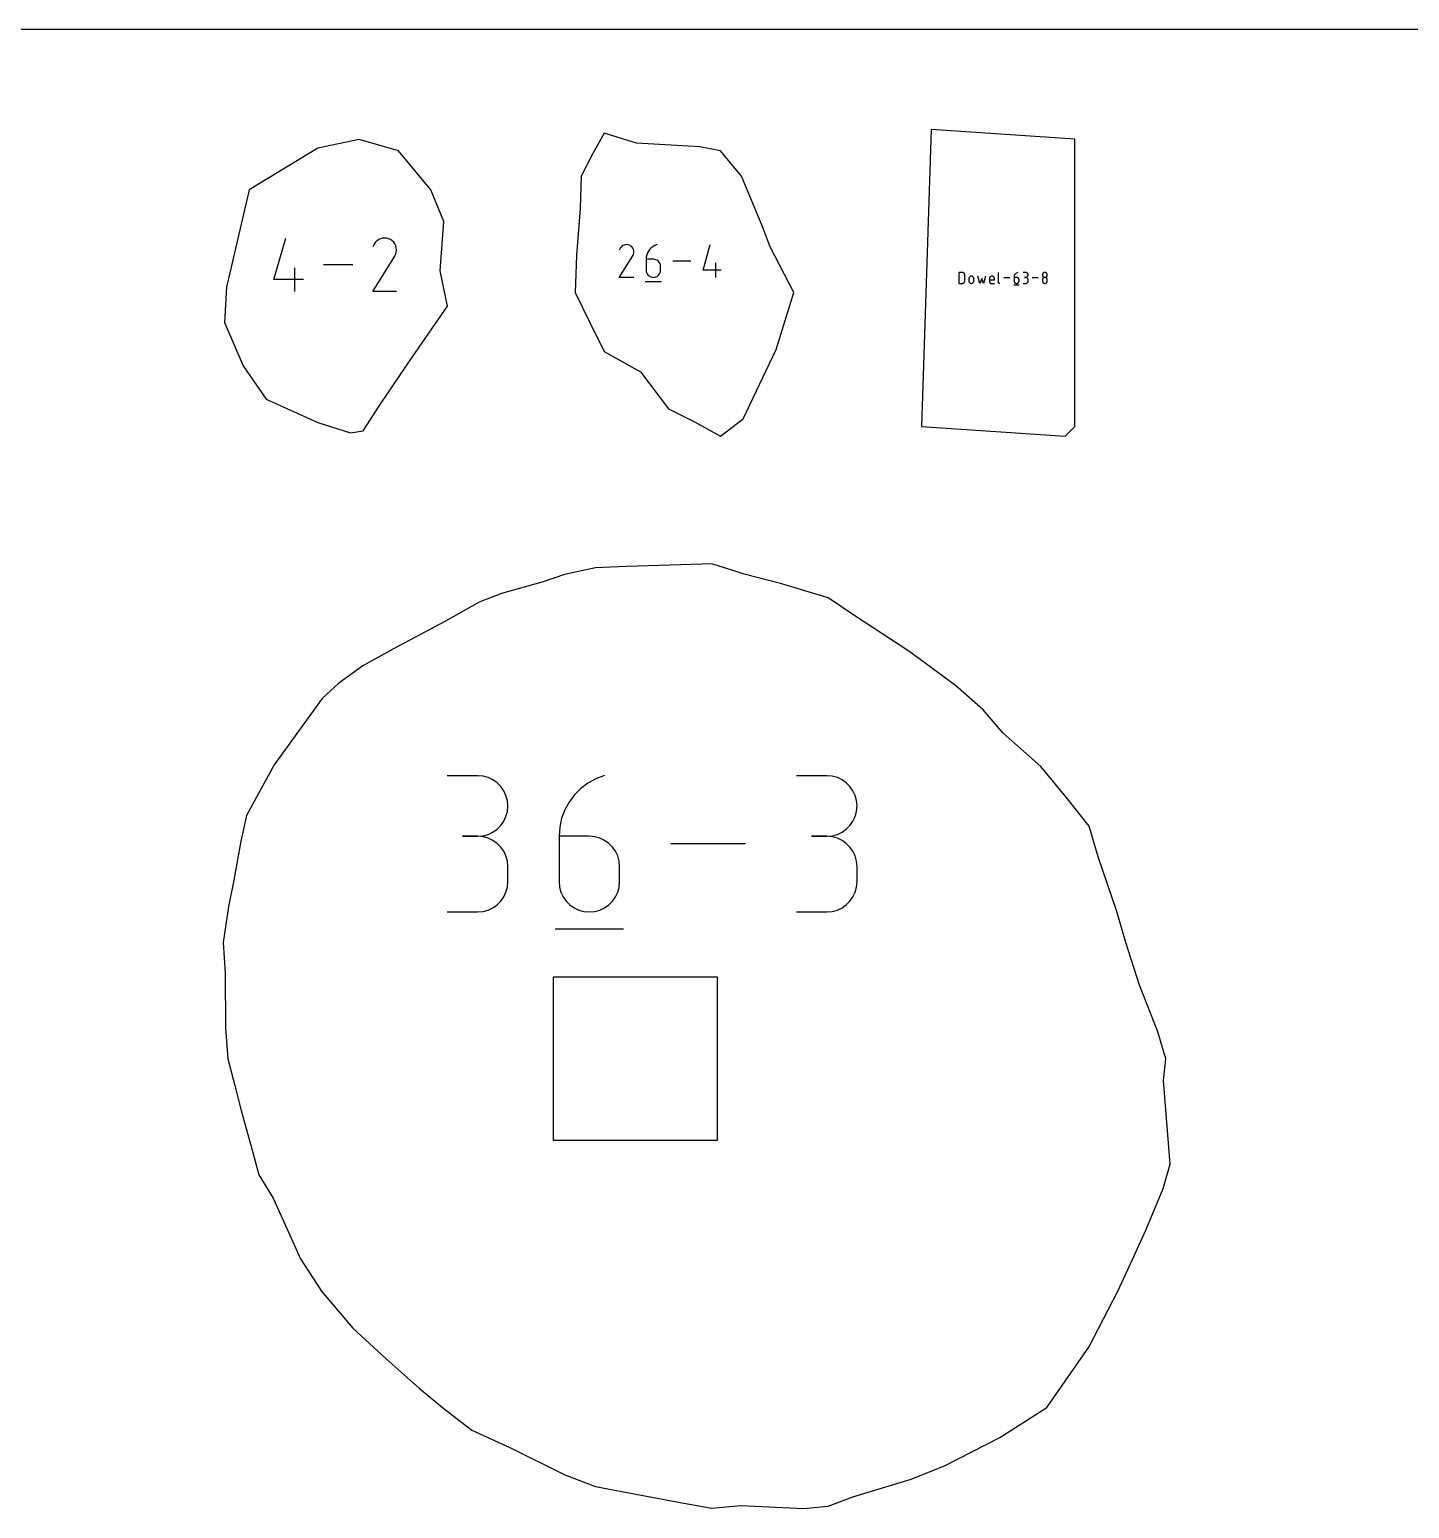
# Model space of a CAD drawing. Extents: x 0 to 12.2, y 0 to 12.
# Drawn here: x 3.492 to 4.841, y 10.553 to 12 of the extents above; entities that cross this region are included whole.
import ezdxf

# ---------------------------------------------------------------- set-up
doc = ezdxf.new("R2010")
doc.units = 0

msp = doc.modelspace()

# ---------------------------------------------------------------- linework, layer by layer
at = {"layer": 'annotation', "color": 1}
for p, q in [((3.730671, 11.75548), (3.742248, 11.796083)), ((3.830133, 11.791991), (3.828925, 11.790277)), ((3.831583, 11.793421), (3.830133, 11.791991)), ((3.83323, 11.794556), (3.831583, 11.793421)), ((3.83503, 11.795386), (3.83323, 11.794556)), ((3.836939, 11.795898), (3.83503, 11.795386)), ((3.838913, 11.796082), (3.836939, 11.795898)), ((3.840908, 11.795925), (3.838913, 11.796082)), ((3.84288, 11.795416), (3.840908, 11.795925)), ((3.844785, 11.794544), (3.84288, 11.795416)), ((3.846489, 11.793334), (3.844785, 11.794544)), ((3.844785, 11.794544), (3.844785, 11.794544)), ((3.847913, 11.791882), (3.846489, 11.793334)), ((3.849046, 11.790233), (3.847913, 11.791882)), ((3.82737, 11.743872), (3.848796, 11.778366)), ((3.828925, 11.790277), (3.827402, 11.787357)), ((3.848796, 11.778366), (3.848822, 11.778398)), ((3.848796, 11.778366), (3.848796, 11.778366)), ((3.848822, 11.778398), (3.848846, 11.77843)), ((3.848846, 11.77843), (3.84887, 11.778462)), ((3.84887, 11.778462), (3.848893, 11.778495)), ((3.848893, 11.778495), (3.848915, 11.77853)), ((3.848915, 11.77853), (3.848937, 11.778565)), ((3.848937, 11.778565), (3.848959, 11.778603)), ((3.848959, 11.778603), (3.84898, 11.778642)), ((3.84898, 11.778642), (3.849002, 11.778683)), ((3.849002, 11.778683), (3.849887, 11.780583)), ((3.849002, 11.778683), (3.849002, 11.778683)), ((3.849874, 11.788431), (3.849046, 11.790233)), ((3.850384, 11.78652), (3.849874, 11.788431)), ((3.849887, 11.780583), (3.850404, 11.782552)), ((3.850565, 11.784546), (3.850384, 11.78652)), ((3.850404, 11.782552), (3.850565, 11.784546)), ((4.068535, 11.757579), (4.081667, 11.778719)), ((4.069488, 11.78602), (4.068555, 11.78423)), ((4.070229, 11.78707), (4.069488, 11.78602)), ((4.071117, 11.787946), (4.070229, 11.78707)), ((4.072127, 11.788642), (4.071117, 11.787946)), ((4.07323, 11.789151), (4.072127, 11.788642)), ((4.0744, 11.789465), (4.07323, 11.789151)), ((4.07561, 11.789577), (4.0744, 11.789465)), ((4.076833, 11.789481), (4.07561, 11.789577)), ((4.078041, 11.789169), (4.076833, 11.789481)), ((4.079209, 11.788634), (4.078041, 11.789169)), ((4.080253, 11.787893), (4.079209, 11.788634)), ((4.079209, 11.788634), (4.079209, 11.788634)), ((4.081126, 11.787003), (4.080253, 11.787893)), ((4.08182, 11.785993), (4.081126, 11.787003)), ((4.081667, 11.778719), (4.081683, 11.778739)), ((4.081667, 11.778719), (4.081667, 11.778719)), ((4.081683, 11.778739), (4.081698, 11.778758)), ((4.081698, 11.778758), (4.081712, 11.778778)), ((4.081712, 11.778778), (4.081726, 11.778799)), ((4.081726, 11.778799), (4.08174, 11.77882)), ((4.08174, 11.77882), (4.081753, 11.778842)), ((4.081753, 11.778842), (4.081767, 11.778865)), ((4.081767, 11.778865), (4.08178, 11.778889)), ((4.08178, 11.778889), (4.081793, 11.778914)), ((4.081793, 11.778914), (4.082336, 11.780078)), ((4.081793, 11.778914), (4.081793, 11.778914)), ((4.082327, 11.784888), (4.08182, 11.785993)), ((4.082641, 11.783717), (4.082327, 11.784888)), ((4.082336, 11.780078), (4.082652, 11.781285)), ((4.082751, 11.782507), (4.082641, 11.783717)), ((4.082652, 11.781285), (4.082751, 11.782507)), ((4.094906, 11.777491), (4.094749, 11.775328)), ((4.095365, 11.779569), (4.094906, 11.777491)), ((4.096107, 11.781537), (4.095365, 11.779569)), ((4.097113, 11.783368), (4.096107, 11.781537)), ((4.098362, 11.785037), (4.097113, 11.783368)), ((4.099837, 11.786519), (4.098362, 11.785037)), ((4.101519, 11.787786), (4.099837, 11.786519)), ((4.103387, 11.788815), (4.101519, 11.787786)), ((4.105422, 11.789578), (4.103387, 11.788815)), ((4.105422, 11.789578), (4.105422, 11.789578)), ((4.150455, 11.764693), (4.157551, 11.789578)), ((3.750971, 11.743873), (3.750971, 11.767061)), ((3.807792, 11.769978), (3.779244, 11.769978)), ((4.094749, 11.775328), (4.094749, 11.764693)), ((4.101854, 11.775328), (4.094749, 11.775328)), ((4.094749, 11.764693), (4.094749, 11.764693)), ((4.094749, 11.764693), (4.094863, 11.763415)), ((4.094863, 11.763415), (4.095194, 11.762211)), ((4.103132, 11.775214), (4.101854, 11.775328)), ((4.104335, 11.774885), (4.103132, 11.775214)), ((4.105442, 11.774361), (4.104335, 11.774885)), ((4.106433, 11.773662), (4.105442, 11.774361)), ((4.10729, 11.772808), (4.106433, 11.773662)), ((4.10799, 11.771818), (4.10729, 11.772808)), ((4.108516, 11.770712), (4.10799, 11.771818)), ((4.108846, 11.76951), (4.108516, 11.770712)), ((4.108516, 11.762211), (4.108846, 11.763415)), ((4.10896, 11.768233), (4.108846, 11.76951)), ((4.108846, 11.763415), (4.10896, 11.764693)), ((4.10896, 11.764693), (4.10896, 11.768233)), ((4.10896, 11.768233), (4.10896, 11.768233)), ((4.138459, 11.773578), (4.120962, 11.773578)), ((4.168223, 11.764693), (4.150455, 11.764693)), ((4.162897, 11.757579), (4.162897, 11.771791)), ((3.759661, 11.75548), (3.730671, 11.75548)), ((4.082747, 11.757579), (4.068535, 11.757579)), ((4.093859, 11.753579), (4.109858, 11.753579)), ((4.095194, 11.762211), (4.09572, 11.761103)), ((4.09572, 11.761103), (4.096422, 11.76011)), ((4.096422, 11.76011), (4.097279, 11.759253)), ((4.097279, 11.759253), (4.098271, 11.758551)), ((4.098271, 11.758551), (4.099378, 11.758024)), ((4.099378, 11.758024), (4.100579, 11.757694)), ((4.100579, 11.757694), (4.101854, 11.757579)), ((4.101854, 11.757579), (4.103132, 11.757694)), ((4.101854, 11.757579), (4.101854, 11.757579)), ((4.103132, 11.757694), (4.104335, 11.758024)), ((4.104335, 11.758024), (4.105442, 11.758551)), ((4.105442, 11.758551), (4.106433, 11.759253)), ((4.106433, 11.759253), (4.10729, 11.76011)), ((4.10729, 11.76011), (4.10799, 11.761103)), ((4.10799, 11.761103), (4.108516, 11.762211)), ((4.404111, 11.762392), (4.400509, 11.762392)), ((4.400509, 11.762392), (4.400509, 11.751591)), ((4.400509, 11.751598), (4.404111, 11.751598)), ((4.400509, 11.751591), (4.400509, 11.751598)), ((4.404541, 11.762353), (4.404111, 11.762392)), ((4.404111, 11.751598), (4.404541, 11.751637)), ((4.404111, 11.751598), (4.404111, 11.751598)), ((4.404945, 11.762242), (4.404541, 11.762353)), ((4.404541, 11.751637), (4.404945, 11.751748)), ((4.405318, 11.762064), (4.404945, 11.762242)), ((4.404945, 11.751748), (4.405318, 11.751926)), ((4.405653, 11.761827), (4.405318, 11.762064)), ((4.405318, 11.751926), (4.405653, 11.752163)), ((4.405942, 11.761537), (4.405653, 11.761827)), ((4.405653, 11.752163), (4.405942, 11.752452)), ((4.406178, 11.761202), (4.405942, 11.761537)), ((4.405942, 11.752452), (4.406178, 11.752787)), ((4.406356, 11.760828), (4.406178, 11.761202)), ((4.406178, 11.752787), (4.406356, 11.753161)), ((4.406467, 11.760422), (4.406356, 11.760828)), ((4.406356, 11.753161), (4.406467, 11.753568)), ((4.406506, 11.75999), (4.406467, 11.760422)), ((4.406467, 11.753568), (4.406506, 11.753999)), ((4.406506, 11.753999), (4.406506, 11.75999)), ((4.406506, 11.75999), (4.406506, 11.75999)), ((4.410595, 11.756819), (4.410556, 11.756388)), ((4.410556, 11.756388), (4.410556, 11.753993)), ((4.410556, 11.753993), (4.410556, 11.753993)), ((4.410556, 11.753993), (4.410595, 11.753561)), ((4.410707, 11.757225), (4.410595, 11.756819)), ((4.410595, 11.753561), (4.410707, 11.753155)), ((4.410884, 11.757598), (4.410707, 11.757225)), ((4.410707, 11.753155), (4.410884, 11.752781)), ((4.411121, 11.757932), (4.410884, 11.757598)), ((4.410884, 11.752781), (4.411121, 11.752446)), ((4.411411, 11.758221), (4.411121, 11.757932)), ((4.411121, 11.752446), (4.411411, 11.752156)), ((4.411746, 11.758457), (4.411411, 11.758221)), ((4.411411, 11.752156), (4.411746, 11.751919)), ((4.41212, 11.758634), (4.411746, 11.758457)), ((4.411746, 11.751919), (4.41212, 11.751741)), ((4.412527, 11.758745), (4.41212, 11.758634)), ((4.41212, 11.751741), (4.412527, 11.75163)), ((4.412958, 11.758783), (4.412527, 11.758745)), ((4.412527, 11.75163), (4.412958, 11.751591)), ((4.413389, 11.758745), (4.412958, 11.758783)), ((4.412958, 11.758783), (4.412958, 11.758783)), ((4.412958, 11.751591), (4.41339, 11.75163)), ((4.412958, 11.751591), (4.412958, 11.751591)), ((4.413796, 11.758634), (4.413389, 11.758745)), ((4.41339, 11.75163), (4.413796, 11.751741)), ((4.41417, 11.758457), (4.413796, 11.758634)), ((4.413796, 11.751741), (4.41417, 11.751919)), ((4.414505, 11.758221), (4.41417, 11.758457)), ((4.41417, 11.751919), (4.414505, 11.752156)), ((4.414794, 11.757932), (4.414505, 11.758221)), ((4.414505, 11.752156), (4.414794, 11.752446)), ((4.415031, 11.757598), (4.414794, 11.757932)), ((4.414794, 11.752446), (4.415031, 11.752781)), ((4.415209, 11.757225), (4.415031, 11.757598)), ((4.415031, 11.752781), (4.415209, 11.753155)), ((4.415321, 11.756819), (4.415209, 11.757225)), ((4.415209, 11.753155), (4.415321, 11.753561)), ((4.415359, 11.756388), (4.415321, 11.756819)), ((4.415321, 11.753561), (4.415359, 11.753993)), ((4.415359, 11.753993), (4.415359, 11.756388)), ((4.415359, 11.756388), (4.415359, 11.756388)), ((4.421215, 11.751591), (4.41941, 11.758783)), ((4.423013, 11.756388), (4.421215, 11.751591)), ((4.42481, 11.751591), (4.423013, 11.756388)), ((4.426615, 11.758783), (4.42481, 11.751591)), ((4.430704, 11.756828), (4.430666, 11.756397)), ((4.430666, 11.756397), (4.430666, 11.753399)), ((4.430666, 11.755194), (4.435463, 11.755194)), ((4.430666, 11.753399), (4.430666, 11.753399)), ((4.430666, 11.753399), (4.430695, 11.753073)), ((4.430695, 11.753073), (4.430778, 11.752767)), ((4.430816, 11.757233), (4.430704, 11.756828)), ((4.430778, 11.752767), (4.430912, 11.752485)), ((4.430994, 11.757607), (4.430816, 11.757233)), ((4.430912, 11.752485), (4.431089, 11.752233)), ((4.43123, 11.757942), (4.430994, 11.757607)), ((4.431089, 11.752233), (4.431306, 11.752015)), ((4.43152, 11.758231), (4.43123, 11.757942)), ((4.431306, 11.752015), (4.431558, 11.751837)), ((4.431855, 11.758468), (4.43152, 11.758231)), ((4.431558, 11.751837), (4.431838, 11.751704)), ((4.431838, 11.751704), (4.432143, 11.75162)), ((4.432228, 11.758645), (4.431855, 11.758468)), ((4.432143, 11.75162), (4.432467, 11.751591)), ((4.432634, 11.758757), (4.432228, 11.758645)), ((4.432467, 11.751591), (4.435462, 11.751591)), ((4.433064, 11.758796), (4.432634, 11.758757)), ((4.433495, 11.758757), (4.433064, 11.758796)), ((4.433064, 11.758796), (4.433064, 11.758796)), ((4.433901, 11.758645), (4.433495, 11.758757)), ((4.434275, 11.758468), (4.433901, 11.758645)), ((4.43461, 11.758231), (4.434275, 11.758468)), ((4.434899, 11.757942), (4.43461, 11.758231)), ((4.435135, 11.757607), (4.434899, 11.757942)), ((4.435313, 11.757233), (4.435135, 11.757607)), ((4.435424, 11.756828), (4.435313, 11.757233)), ((4.435463, 11.756397), (4.435424, 11.756828)), ((4.435463, 11.755194), (4.435463, 11.756397)), ((4.435463, 11.756397), (4.435463, 11.756397)), ((4.439513, 11.752797), (4.439513, 11.762401)), ((4.439532, 11.752579), (4.439513, 11.752797)), ((4.439588, 11.752375), (4.439532, 11.752579)), ((4.439677, 11.752186), (4.439588, 11.752375)), ((4.439796, 11.752018), (4.439677, 11.752186)), ((4.439941, 11.751872), (4.439796, 11.752018)), ((4.44011, 11.751754), (4.439941, 11.751872)), ((4.440298, 11.751665), (4.44011, 11.751754)), ((4.440503, 11.751609), (4.440298, 11.751665)), ((4.44072, 11.751589), (4.440503, 11.751609)), ((4.44072, 11.751589), (4.44072, 11.751589)), ((4.450678, 11.756992), (4.444772, 11.756992)), ((4.454427, 11.750241), (4.459827, 11.750241)), ((4.45478, 11.758312), (4.454727, 11.757582)), ((4.454727, 11.757582), (4.454727, 11.753992)), ((4.457126, 11.757582), (4.454727, 11.757582)), ((4.454727, 11.753992), (4.454727, 11.753992)), ((4.454727, 11.753992), (4.454766, 11.753561)), ((4.454766, 11.753561), (4.454878, 11.753155)), ((4.454935, 11.759014), (4.45478, 11.758312)), ((4.454878, 11.753155), (4.455055, 11.752781)), ((4.455186, 11.759678), (4.454935, 11.759014)), ((4.455055, 11.752781), (4.455292, 11.752445)), ((4.455525, 11.760296), (4.455186, 11.759678)), ((4.455292, 11.752445), (4.455582, 11.752156)), ((4.455947, 11.760859), (4.455525, 11.760296)), ((4.455582, 11.752156), (4.455916, 11.751919)), ((4.455916, 11.751919), (4.45629, 11.751741)), ((4.456445, 11.761359), (4.455947, 11.760859)), ((4.45629, 11.751741), (4.456695, 11.75163)), ((4.457013, 11.761787), (4.456445, 11.761359)), ((4.456695, 11.75163), (4.457126, 11.751591)), ((4.457643, 11.762135), (4.457013, 11.761787)), ((4.457557, 11.757544), (4.457126, 11.757582)), ((4.457126, 11.751591), (4.457557, 11.75163)), ((4.457126, 11.751591), (4.457126, 11.751591)), ((4.457963, 11.757433), (4.457557, 11.757544)), ((4.457557, 11.75163), (4.457963, 11.751741)), ((4.45833, 11.762392), (4.457643, 11.762135)), ((4.458337, 11.757256), (4.457963, 11.757433)), ((4.457963, 11.751741), (4.458337, 11.751919)), ((4.45833, 11.762392), (4.45833, 11.762392)), ((4.458672, 11.75702), (4.458337, 11.757256)), ((4.458337, 11.751919), (4.458672, 11.752156)), ((4.458961, 11.756731), (4.458672, 11.75702)), ((4.458672, 11.752156), (4.458961, 11.752445)), ((4.459197, 11.756397), (4.458961, 11.756731)), ((4.458961, 11.752445), (4.459197, 11.752781)), ((4.459374, 11.756024), (4.459197, 11.756397)), ((4.459197, 11.752781), (4.459374, 11.753155)), ((4.459486, 11.755618), (4.459374, 11.756024)), ((4.459374, 11.753155), (4.459486, 11.753561)), ((4.459524, 11.755187), (4.459486, 11.755618)), ((4.459486, 11.753561), (4.459524, 11.753992)), ((4.459524, 11.753992), (4.459524, 11.755187)), ((4.459524, 11.755187), (4.459524, 11.755187)), ((4.465973, 11.76238), (4.463575, 11.76238)), ((4.463575, 11.751591), (4.465973, 11.751591)), ((4.465973, 11.757583), (4.464772, 11.757583)), ((4.464772, 11.757583), (4.465973, 11.757583)), ((4.466405, 11.762341), (4.465973, 11.76238)), ((4.465973, 11.757583), (4.466405, 11.757621)), ((4.466405, 11.757544), (4.465973, 11.757583)), ((4.465973, 11.757583), (4.465973, 11.757583)), ((4.465973, 11.751591), (4.466405, 11.75163)), ((4.465973, 11.751591), (4.465973, 11.751591)), ((4.466811, 11.762229), (4.466405, 11.762341)), ((4.466405, 11.757621), (4.466811, 11.757733)), ((4.466811, 11.757432), (4.466405, 11.757544)), ((4.466405, 11.75163), (4.466811, 11.751742)), ((4.467184, 11.762052), (4.466811, 11.762229)), ((4.466811, 11.757733), (4.467184, 11.757911)), ((4.467184, 11.757255), (4.466811, 11.757432)), ((4.466811, 11.751742), (4.467184, 11.751919)), ((4.467519, 11.761815), (4.467184, 11.762052)), ((4.467184, 11.757911), (4.467519, 11.758148)), ((4.467519, 11.757018), (4.467184, 11.757255)), ((4.467184, 11.751919), (4.467519, 11.752156)), ((4.467808, 11.761526), (4.467519, 11.761815)), ((4.467519, 11.758148), (4.467808, 11.758437)), ((4.467808, 11.756729), (4.467519, 11.757018)), ((4.467519, 11.752156), (4.467808, 11.752445)), ((4.468045, 11.761192), (4.467808, 11.761526)), ((4.467808, 11.758437), (4.468045, 11.758773)), ((4.468045, 11.756395), (4.467808, 11.756729)), ((4.467808, 11.752445), (4.468045, 11.752779)), ((4.468222, 11.760819), (4.468045, 11.761192)), ((4.468045, 11.758773), (4.468222, 11.759147)), ((4.468222, 11.756022), (4.468045, 11.756395)), ((4.468045, 11.752779), (4.468222, 11.753152)), ((4.468333, 11.760414), (4.468222, 11.760819)), ((4.468222, 11.759147), (4.468333, 11.759553)), ((4.468333, 11.755617), (4.468222, 11.756022)), ((4.468222, 11.753152), (4.468333, 11.753557)), ((4.468372, 11.759984), (4.468333, 11.760414)), ((4.468333, 11.759553), (4.468372, 11.759984)), ((4.468372, 11.755187), (4.468333, 11.755617)), ((4.468333, 11.753557), (4.468372, 11.753987)), ((4.468372, 11.759984), (4.468372, 11.759984)), ((4.468372, 11.753987), (4.468372, 11.755187)), ((4.468372, 11.755187), (4.468372, 11.755187)), ((4.478329, 11.756992), (4.472423, 11.756992)), ((4.482417, 11.760413), (4.482378, 11.759984)), ((4.482378, 11.759984), (4.482378, 11.759984)), ((4.482378, 11.759984), (4.482417, 11.759552)), ((4.482417, 11.755612), (4.482378, 11.755181)), ((4.482378, 11.755181), (4.482378, 11.753986)), ((4.482378, 11.753986), (4.482378, 11.753986)), ((4.482378, 11.753986), (4.482417, 11.753555)), ((4.482529, 11.760818), (4.482417, 11.760413)), ((4.482417, 11.759552), (4.482529, 11.759146)), ((4.482529, 11.756018), (4.482417, 11.755612)), ((4.482417, 11.753555), (4.482529, 11.753149)), ((4.482706, 11.761191), (4.482529, 11.760818)), ((4.482529, 11.759146), (4.482706, 11.758772)), ((4.482706, 11.756392), (4.482529, 11.756018)), ((4.482529, 11.753149), (4.482706, 11.752776)), ((4.482943, 11.761525), (4.482706, 11.761191)), ((4.482706, 11.758772), (4.482943, 11.758437)), ((4.482943, 11.756727), (4.482706, 11.756392)), ((4.482706, 11.752776), (4.482943, 11.752442)), ((4.483232, 11.761814), (4.482943, 11.761525)), ((4.482943, 11.758437), (4.483233, 11.758147)), ((4.483232, 11.757017), (4.482943, 11.756727)), ((4.482943, 11.752442), (4.483233, 11.752153)), ((4.483567, 11.762051), (4.483232, 11.761814)), ((4.483567, 11.757254), (4.483232, 11.757017)), ((4.483233, 11.758147), (4.483567, 11.75791)), ((4.483233, 11.752153), (4.483567, 11.751917)), ((4.483941, 11.762229), (4.483567, 11.762051)), ((4.483567, 11.75791), (4.483941, 11.757732)), ((4.483941, 11.757432), (4.483567, 11.757254)), ((4.483567, 11.751917), (4.483941, 11.75174)), ((4.484346, 11.76234), (4.483941, 11.762229)), ((4.483941, 11.757732), (4.484346, 11.757621)), ((4.484346, 11.757543), (4.483941, 11.757432)), ((4.483941, 11.75174), (4.484346, 11.751629)), ((4.484777, 11.762379), (4.484346, 11.76234)), ((4.484346, 11.757621), (4.484777, 11.757582)), ((4.484777, 11.757582), (4.484346, 11.757543)), ((4.484346, 11.751629), (4.484777, 11.751591)), ((4.485208, 11.76234), (4.484777, 11.762379)), ((4.484777, 11.762379), (4.484777, 11.762379)), ((4.484777, 11.757582), (4.485207, 11.757621)), ((4.485208, 11.757543), (4.484777, 11.757582)), ((4.484777, 11.757582), (4.484777, 11.757582)), ((4.484777, 11.757582), (4.484777, 11.757582)), ((4.484777, 11.751591), (4.485207, 11.751629)), ((4.484777, 11.751591), (4.484777, 11.751591)), ((4.485207, 11.757621), (4.485613, 11.757732)), ((4.485207, 11.751629), (4.485613, 11.75174)), ((4.485613, 11.762229), (4.485208, 11.76234)), ((4.485613, 11.757432), (4.485208, 11.757543)), ((4.485987, 11.762051), (4.485613, 11.762229)), ((4.485613, 11.757732), (4.485986, 11.75791)), ((4.485987, 11.757254), (4.485613, 11.757432)), ((4.485613, 11.75174), (4.485986, 11.751917)), ((4.485986, 11.75791), (4.486321, 11.758147)), ((4.485986, 11.751917), (4.486321, 11.752153)), ((4.486322, 11.761814), (4.485987, 11.762051)), ((4.486322, 11.757017), (4.485987, 11.757254)), ((4.486321, 11.758147), (4.486611, 11.758437)), ((4.486321, 11.752153), (4.486611, 11.752442)), ((4.486611, 11.761525), (4.486322, 11.761814)), ((4.486611, 11.756728), (4.486322, 11.757017)), ((4.486848, 11.761191), (4.486611, 11.761525)), ((4.486611, 11.758437), (4.486847, 11.758772)), ((4.486848, 11.756392), (4.486611, 11.756728)), ((4.486611, 11.752442), (4.486847, 11.752776)), ((4.486847, 11.758772), (4.487025, 11.759146)), ((4.486847, 11.752776), (4.487025, 11.753149)), ((4.487025, 11.760818), (4.486848, 11.761191)), ((4.487025, 11.756018), (4.486848, 11.756392)), ((4.487137, 11.760413), (4.487025, 11.760818)), ((4.487025, 11.759146), (4.487137, 11.759552)), ((4.487137, 11.755612), (4.487025, 11.756018)), ((4.487025, 11.753149), (4.487137, 11.753555)), ((4.487175, 11.759984), (4.487137, 11.760413)), ((4.487137, 11.759552), (4.487175, 11.759984)), ((4.487175, 11.755181), (4.487137, 11.755612)), ((4.487137, 11.753555), (4.487175, 11.753986)), ((4.487175, 11.759984), (4.487175, 11.759984)), ((4.487175, 11.753986), (4.487175, 11.755181)), ((4.487175, 11.755181), (4.487175, 11.755181)), ((3.850557, 11.743872), (3.82737, 11.743872)), ((3.929886, 11.270033), (3.900254, 11.270033)), ((3.935215, 11.269554), (3.929886, 11.270033)), ((3.94023, 11.268176), (3.935215, 11.269554)), ((3.944847, 11.265982), (3.94023, 11.268176)), ((3.948982, 11.263057), (3.944847, 11.265982)), ((3.952553, 11.259487), (3.948982, 11.263057)), ((3.955475, 11.255356), (3.952553, 11.259487)), ((4.030779, 11.25743), (4.024628, 11.251253)), ((4.037789, 11.262716), (4.030779, 11.25743)), ((4.045579, 11.267005), (4.037789, 11.262716)), ((4.054068, 11.270188), (4.045579, 11.267005)), ((4.054068, 11.270188), (4.054068, 11.270188)), ((4.271494, 11.270033), (4.241862, 11.270033)), ((4.276823, 11.269554), (4.271494, 11.270033)), ((4.281838, 11.268176), (4.276823, 11.269554)), ((4.286454, 11.265982), (4.281838, 11.268176)), ((4.29059, 11.263057), (4.286454, 11.265982)), ((4.29416, 11.259487), (4.29059, 11.263057)), ((4.297082, 11.255356), (4.29416, 11.259487)), ((3.957665, 11.250748), (3.955475, 11.255356)), ((3.959041, 11.245749), (3.957665, 11.250748)), ((3.959518, 11.240443), (3.959041, 11.245749)), ((4.019416, 11.244292), (4.015223, 11.236655)), ((4.024628, 11.251253), (4.019416, 11.244292)), ((4.299273, 11.250748), (4.297082, 11.255356)), ((4.300648, 11.245749), (4.299273, 11.250748)), ((4.301125, 11.240443), (4.300648, 11.245749)), ((3.955475, 11.225471), (3.957665, 11.230094)), ((3.957665, 11.230094), (3.959041, 11.235112)), ((3.959041, 11.235112), (3.959518, 11.240443)), ((3.959518, 11.240443), (3.959518, 11.240443)), ((4.012129, 11.228451), (4.010213, 11.219785)), ((4.015223, 11.236655), (4.012129, 11.228451)), ((4.297082, 11.225471), (4.299273, 11.230094)), ((4.299273, 11.230094), (4.300648, 11.235112)), ((4.300648, 11.235112), (4.301125, 11.240443)), ((4.301125, 11.240443), (4.301125, 11.240443)), ((3.94023, 11.212627), (3.944847, 11.214823)), ((3.944847, 11.214823), (3.948982, 11.217752)), ((3.948982, 11.217752), (3.952553, 11.22133)), ((3.952553, 11.22133), (3.955475, 11.225471)), ((4.010213, 11.219785), (4.009557, 11.210765)), ((4.281838, 11.212627), (4.286454, 11.214823)), ((4.286454, 11.214823), (4.29059, 11.217752)), ((4.29059, 11.217752), (4.29416, 11.22133)), ((4.29416, 11.22133), (4.297082, 11.225471)), ((3.929886, 11.210769), (3.915049, 11.210769)), ((3.915049, 11.210769), (3.929886, 11.210769)), ((3.929886, 11.210769), (3.935215, 11.211248)), ((3.935215, 11.210291), (3.929886, 11.210769)), ((3.929886, 11.210769), (3.929886, 11.210769)), ((3.935215, 11.211248), (3.94023, 11.212627)), ((3.94023, 11.208913), (3.935215, 11.210291)), ((3.944847, 11.206719), (3.94023, 11.208913)), ((3.948982, 11.203794), (3.944847, 11.206719)), ((3.952553, 11.200224), (3.948982, 11.203794)), ((3.955475, 11.196092), (3.952553, 11.200224)), ((4.009557, 11.210765), (4.009557, 11.166414)), ((4.039189, 11.210765), (4.009557, 11.210765)), ((4.044518, 11.21029), (4.039189, 11.210765)), ((4.049533, 11.208918), (4.044518, 11.21029)), ((4.05415, 11.206733), (4.049533, 11.208918)), ((4.058285, 11.203817), (4.05415, 11.206733)), ((4.061855, 11.200254), (4.058285, 11.203817)), ((4.064778, 11.196125), (4.061855, 11.200254)), ((4.191835, 11.203468), (4.118873, 11.203468)), ((4.271494, 11.210769), (4.256657, 11.210769)), ((4.256657, 11.210769), (4.271494, 11.210769)), ((4.271494, 11.210769), (4.276823, 11.211248)), ((4.276823, 11.210291), (4.271494, 11.210769)), ((4.271494, 11.210769), (4.271494, 11.210769)), ((4.276823, 11.211248), (4.281838, 11.212627)), ((4.281838, 11.208913), (4.276823, 11.210291)), ((4.286454, 11.206719), (4.281838, 11.208913)), ((4.29059, 11.203794), (4.286454, 11.206719)), ((4.29416, 11.200224), (4.29059, 11.203794)), ((4.297082, 11.196092), (4.29416, 11.200224)), ((3.957665, 11.191485), (3.955475, 11.196092)), ((3.959041, 11.186485), (3.957665, 11.191485)), ((3.959518, 11.18118), (3.959041, 11.186485)), ((4.066968, 11.191514), (4.064778, 11.196125)), ((4.068344, 11.186503), (4.066968, 11.191514)), ((4.068821, 11.181175), (4.068344, 11.186503)), ((4.299273, 11.191485), (4.297082, 11.196092)), ((4.300648, 11.186485), (4.299273, 11.191485)), ((4.301125, 11.18118), (4.300648, 11.186485)), ((3.959518, 11.166343), (3.959518, 11.18118)), ((3.959518, 11.18118), (3.959518, 11.18118)), ((4.068821, 11.166414), (4.068821, 11.181175)), ((4.068821, 11.181175), (4.068821, 11.181175)), ((4.301125, 11.166343), (4.301125, 11.18118)), ((4.301125, 11.18118), (4.301125, 11.18118)), ((3.955475, 11.151426), (3.957665, 11.156034)), ((3.957665, 11.156034), (3.959041, 11.161035)), ((3.959041, 11.161035), (3.959518, 11.166343)), ((4.009557, 11.166414), (4.009557, 11.166414)), ((4.009557, 11.166414), (4.010036, 11.161084)), ((4.010036, 11.161084), (4.011415, 11.156066)), ((4.011415, 11.156066), (4.01361, 11.151445)), ((4.064778, 11.151445), (4.066968, 11.156066)), ((4.066968, 11.156066), (4.068344, 11.161084)), ((4.068344, 11.161084), (4.068821, 11.166414)), ((4.297082, 11.151426), (4.299273, 11.156034)), ((4.299273, 11.156034), (4.300648, 11.161035)), ((4.300648, 11.161035), (4.301125, 11.166343)), ((3.94023, 11.138609), (3.944847, 11.140802)), ((3.944847, 11.140802), (3.948982, 11.143726)), ((3.948982, 11.143726), (3.952553, 11.147295)), ((3.952553, 11.147295), (3.955475, 11.151426)), ((4.01361, 11.151445), (4.016536, 11.147304)), ((4.016536, 11.147304), (4.02011, 11.143728)), ((4.02011, 11.143728), (4.024247, 11.140801)), ((4.024247, 11.140801), (4.028862, 11.138606)), ((4.049533, 11.138606), (4.05415, 11.140801)), ((4.05415, 11.140801), (4.058285, 11.143728)), ((4.058285, 11.143728), (4.061855, 11.147304)), ((4.061855, 11.147304), (4.064778, 11.151445)), ((4.281838, 11.138609), (4.286454, 11.140802)), ((4.286454, 11.140802), (4.29059, 11.143726)), ((4.29059, 11.143726), (4.29416, 11.147295)), ((4.29416, 11.147295), (4.297082, 11.151426)), ((3.900254, 11.136753), (3.929886, 11.136753)), ((3.929886, 11.136753), (3.935215, 11.137231)), ((3.929886, 11.136753), (3.929886, 11.136753)), ((3.935215, 11.137231), (3.94023, 11.138609)), ((4.028862, 11.138606), (4.033871, 11.137227)), ((4.033871, 11.137227), (4.039189, 11.136749)), ((4.039189, 11.136749), (4.044518, 11.137227)), ((4.039189, 11.136749), (4.039189, 11.136749)), ((4.044518, 11.137227), (4.049533, 11.138606)), ((4.241862, 11.136753), (4.271494, 11.136753)), ((4.271494, 11.136753), (4.276823, 11.137231)), ((4.271494, 11.136753), (4.271494, 11.136753)), ((4.276823, 11.137231), (4.281838, 11.138609)), ((4.005846, 11.120069), (4.072565, 11.120069))]:
    msp.add_line(p, q, dxfattribs=at)
at = {"layer": 'boundary', "color": 5}
for p, q in [((4.05368, 11.898559), (4.042674, 11.878702)), ((4.085248, 11.888852), (4.05368, 11.898559)), ((4.373531, 11.902304), (4.364156, 11.611679)), ((4.514156, 11.892929), (4.373531, 11.902304)), ((4.514156, 11.611679), (4.514156, 11.892929)), ((3.773469, 11.883961), (3.706446, 11.84322)), ((3.814211, 11.892331), (3.773469, 11.883961)), ((3.852511, 11.88152), (3.814211, 11.892331)), ((3.884054, 11.84322), (3.852511, 11.88152)), ((4.042674, 11.878702), (4.031315, 11.856594)), ((4.147431, 11.88512), (4.085248, 11.888852)), ((4.16746, 11.881308), (4.147431, 11.88512)), ((4.188196, 11.856594), (4.16746, 11.881308)), ((4.031315, 11.856594), (4.030117, 11.824836)), ((4.207622, 11.809475), (4.188196, 11.856594)), ((3.706446, 11.84322), (3.684268, 11.748054)), ((3.896984, 11.812213), (3.884054, 11.84322)), ((4.030117, 11.824836), (4.026601, 11.77931)), ((3.893389, 11.764042), (3.896984, 11.812213)), ((4.216096, 11.787596), (4.207622, 11.809475)), ((4.026601, 11.77931), (4.025385, 11.742814)), ((4.239156, 11.742814), (4.216096, 11.787596)), ((3.900385, 11.72944), (3.893389, 11.764042)), ((3.684268, 11.748054), (3.682178, 11.713424)), ((4.025385, 11.742814), (4.039452, 11.714052)), ((4.222013, 11.687032), (4.239156, 11.742814)), ((3.86613, 11.679968), (3.900385, 11.72944)), ((3.682178, 11.713424), (3.700431, 11.671064)), ((4.039452, 11.714052), (4.05368, 11.68508)), ((3.835381, 11.634127), (3.86613, 11.679968)), ((4.05368, 11.68508), (4.089393, 11.66521)), ((4.18968, 11.619069), (4.222013, 11.687032)), ((3.700431, 11.671064), (3.723224, 11.638453)), ((4.089393, 11.66521), (4.116496, 11.629034)), ((3.723224, 11.638453), (3.773615, 11.61566)), ((3.817856, 11.607482), (3.835381, 11.634127)), ((4.116496, 11.629034), (4.142823, 11.615877)), ((4.16746, 11.602304), (4.18968, 11.619069)), ((3.773615, 11.61566), (3.805658, 11.605522)), ((3.805658, 11.605522), (3.817856, 11.607482)), ((4.142823, 11.615877), (4.16746, 11.602304)), ((4.364156, 11.611679), (4.504781, 11.602304)), ((4.504781, 11.602304), (4.514156, 11.611679)), ((4.045152, 11.473561), (4.014853, 11.466871)), ((4.075206, 11.474622), (4.045152, 11.473561)), ((4.128878, 11.476243), (4.075206, 11.474622)), ((4.158932, 11.477304), (4.128878, 11.476243)), ((4.191846, 11.466799), (4.158932, 11.477304)), ((3.993908, 11.459775), (3.953184, 11.448314)), ((4.014853, 11.466871), (3.993908, 11.459775)), ((4.226215, 11.457995), (4.191846, 11.466799)), ((3.953184, 11.448314), (3.931372, 11.439788)), ((4.272712, 11.444129), (4.226215, 11.457995)), ((3.931372, 11.439788), (3.898564, 11.421152)), ((4.2998, 11.42572), (4.272712, 11.444129)), ((3.898564, 11.421152), (3.847615, 11.394141)), ((4.351749, 11.391848), (4.2998, 11.42572)), ((3.847615, 11.394141), (3.817592, 11.37751)), ((4.397269, 11.35814), (4.351749, 11.391848)), ((3.817592, 11.37751), (3.794262, 11.360452)), ((3.794262, 11.360452), (3.777876, 11.345536)), ((4.424607, 11.334534), (4.397269, 11.35814)), ((3.777876, 11.345536), (3.730838, 11.280658)), ((4.443884, 11.311646), (4.424607, 11.334534)), ((4.480995, 11.27912), (4.443884, 11.311646)), ((3.730838, 11.280658), (3.703812, 11.230947)), ((4.505698, 11.249066), (4.480995, 11.27912)), ((4.528013, 11.220754), (4.505698, 11.249066)), ((3.703812, 11.230947), (3.698291, 11.205951)), ((4.537043, 11.1907), (4.528013, 11.220754)), ((3.698291, 11.205951), (3.691406, 11.16771)), ((4.555116, 11.137028), (4.537043, 11.1907)), ((3.691406, 11.16771), (3.686248, 11.142014)), ((3.686248, 11.142014), (3.680861, 11.106974)), ((4.564146, 11.106974), (4.555116, 11.137028)), ((3.680861, 11.106974), (3.682994, 11.07692)), ((4.577544, 11.065256), (4.564146, 11.106974)), ((3.682994, 11.07692), (3.683313, 11.023248)), ((4.595175, 11.019317), (4.577544, 11.065256)), ((3.683313, 11.023248), (3.685446, 10.993194)), ((4.603087, 10.993194), (4.595175, 11.019317)), ((3.685446, 10.993194), (3.692341, 10.967005)), ((4.600894, 10.971936), (4.603087, 10.993194)), ((3.692341, 10.967005), (3.698732, 10.942612)), ((4.607426, 10.890118), (4.600894, 10.971936)), ((3.698732, 10.942612), (3.709938, 10.901394)), ((3.709938, 10.901394), (3.716065, 10.879414)), ((4.600689, 10.866062), (4.607426, 10.890118)), ((3.716065, 10.879414), (3.729983, 10.856848)), ((4.583633, 10.825556), (4.600689, 10.866062)), ((3.729983, 10.856848), (3.756654, 10.797395)), ((4.570253, 10.796), (4.583633, 10.825556)), ((3.756654, 10.797395), (3.777131, 10.765634)), ((4.556321, 10.765634), (4.570253, 10.796)), ((3.777131, 10.765634), (3.807748, 10.729472)), ((4.527924, 10.711062), (4.556321, 10.765634)), ((3.807748, 10.729472), (3.840482, 10.699418)), ((4.486672, 10.651854), (4.527924, 10.711062)), ((3.840482, 10.699418), (3.872657, 10.670853)), ((3.872657, 10.670853), (3.895547, 10.651854)), ((3.895547, 10.651854), (3.924208, 10.629615)), ((4.440914, 10.622662), (4.486672, 10.651854)), ((3.924208, 10.629615), (3.961426, 10.612705)), ((4.386492, 10.594735), (4.440914, 10.622662)), ((3.961426, 10.612705), (4.015098, 10.585965)), ((4.352963, 10.581402), (4.386492, 10.594735)), ((4.015098, 10.585965), (4.045152, 10.574488)), ((4.297955, 10.564691), (4.352963, 10.581402)), ((4.045152, 10.574488), (4.089844, 10.566229)), ((4.089844, 10.566229), (4.128055, 10.558895)), ((4.272712, 10.555231), (4.297955, 10.564691)), ((4.128055, 10.558895), (4.158932, 10.553293)), ((4.158932, 10.553293), (4.187464, 10.556023)), ((4.187464, 10.556023), (4.248702, 10.553178)), ((4.248702, 10.553178), (4.272712, 10.555231))]:
    msp.add_line(p, q, dxfattribs=at)
at = {"layer": 'frame', "color": 5}
msp.add_line((12, 12), (0, 12), dxfattribs=at)
at = {"layer": 'hole', "color": 5}
for p, q in [((4.004293, 10.913246), (4.004293, 11.073246)), ((4.004293, 11.073246), (4.164293, 11.073246)), ((4.164293, 11.073246), (4.164293, 10.913246)), ((4.164293, 10.913246), (4.004293, 10.913246))]:
    msp.add_line(p, q, dxfattribs=at)

doc.saveas('drawing.dxf')
